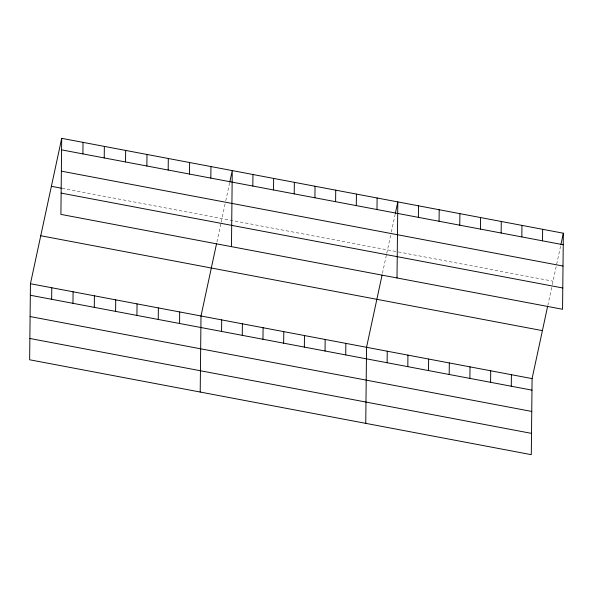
<?xml version="1.0" encoding="UTF-8"?>
<svg xmlns="http://www.w3.org/2000/svg" width="593" height="593" viewBox="0 0 593 593"><rect width="100%" height="100%" fill="white"/><g stroke="black" fill="none" stroke-linecap="round" stroke-linejoin="round"><path stroke-width="0.44" stroke-dasharray="2.96 2.22" d="M216.912 241.988L221.019 222.909M221.204 222.041L225.384 202.576M225.77 200.805L229.587 183.029M382.455 273.299L386.562 254.219M386.747 253.352L390.928 233.894M391.313 232.115L395.131 214.347M547.813 305.484L552.105 285.537M552.291 284.67L556.471 265.204M556.664 264.315L560.674 245.658M62.05 188.329L397.392 251.758M398.288 251.929L553.032 281.201"/><path stroke-width="0.89" d="M61.702 138.332L60.909 214.392L562.557 309.279L563.35 233.219L61.702 138.332L30.443 283.721L29.65 359.781L531.298 454.668L532.091 378.608L547.628 306.351M51.643 299.287L51.769 287.753M72.969 303.32L73.087 291.786M82.901 153.898L83.027 142.364M94.287 307.352L94.406 295.825M104.227 157.931L104.346 146.397M115.605 311.384L115.724 299.858M125.546 161.963L125.664 150.429M136.924 315.424L137.05 303.89M146.864 165.996L146.982 154.462M158.242 319.457L158.368 307.923M168.182 170.028L168.301 158.494M179.568 323.489L179.686 311.955M189.501 174.06L189.627 162.526M200.212 392.04L201.005 315.987L216.541 243.723M210.826 178.093L210.945 166.559M221.574 331.435L221.7 319.901M231.47 246.651L232.263 170.591L229.78 182.147M242.27 335.349L242.389 323.815M252.833 186.039L252.959 174.505M262.966 339.263L263.084 327.729M273.529 189.953L273.647 178.419M283.654 343.177L283.78 331.643M294.224 193.867L294.343 182.333M304.35 347.09L304.468 335.556M314.913 197.78L315.039 186.246M325.046 351.004L325.164 339.47M335.608 201.694L335.727 190.16M345.734 354.918L345.852 343.384M356.304 205.608L356.423 194.081M365.755 423.358L366.548 347.298L382.085 275.033M376.992 209.522L377.111 197.995M387.118 362.746L387.244 351.212M397.014 277.961L397.807 201.909L395.323 213.458M407.814 366.659L407.932 355.125M418.376 217.357L418.502 205.823M428.509 370.573L428.628 359.039M439.072 221.271L439.191 209.737M449.197 374.487L449.324 362.953M459.768 225.184L459.886 213.65M469.893 378.401L470.012 366.867M480.456 229.098L480.582 217.564M490.589 382.315L490.707 370.781M501.152 233.012L501.27 221.478M511.277 386.228L511.396 374.694M521.84 236.926L521.966 225.392M542.536 240.84L542.654 229.306M560.867 244.768L563.35 233.219M61.583 149.866L563.231 244.753M61.361 171.155L563.009 266.042M51.391 186.313L61.161 188.159M61.131 193.096L562.779 287.983M40.761 235.747L542.41 330.635M30.443 283.721L532.091 378.608M30.325 295.255L531.973 390.142M30.102 316.551L531.751 411.438M29.872 338.484L531.521 433.379"/></g></svg>
